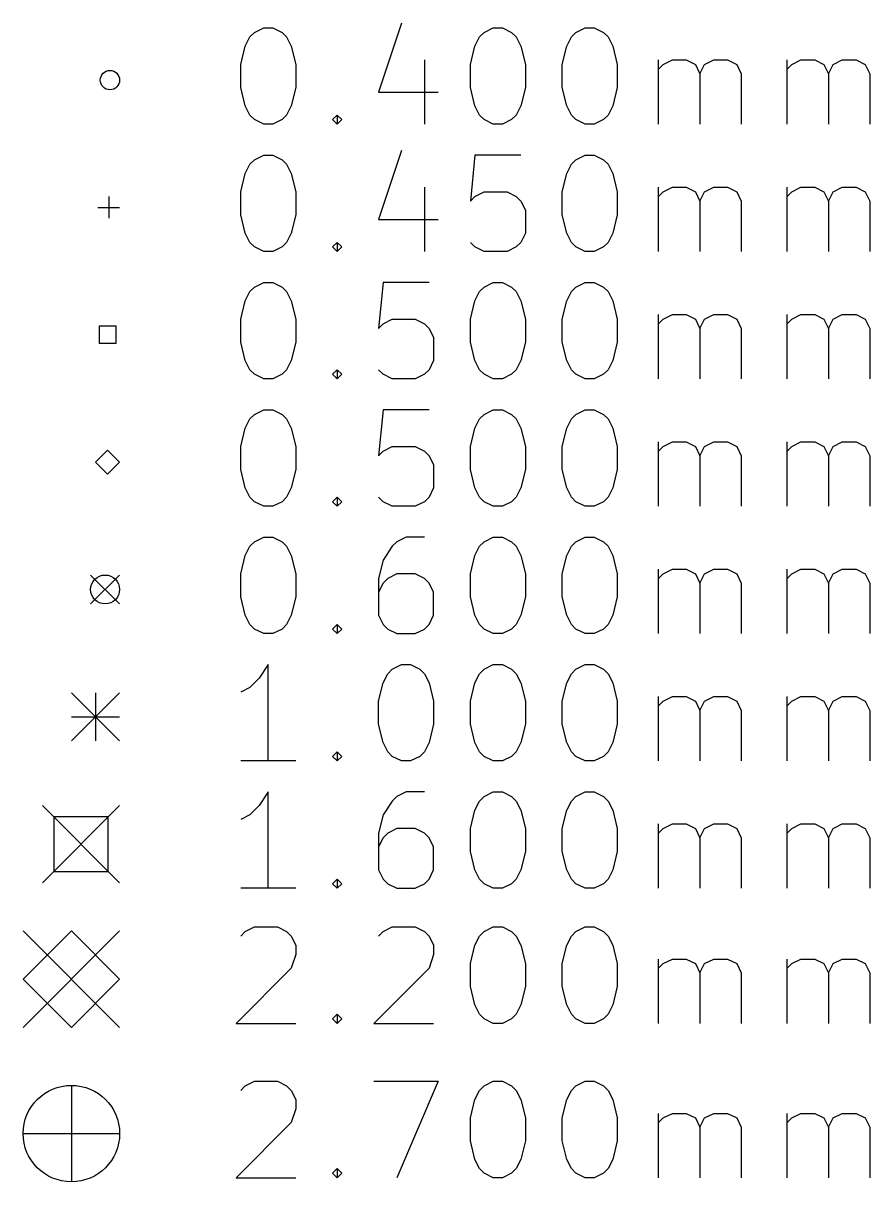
# Model space of a CAD drawing. Extents: x 120 to 257, y -154 to -51.
# Drawn here: x 119.79 to 137.35, y -153.22 to -129.2 of the extents above; entities that cross this region are included whole.
import ezdxf

# ---------------------------------------------------------------- set-up
doc = ezdxf.new("R2010")
doc.units = 0
doc.layers.add('BLACK', color=7, linetype='CONTINUOUS')

msp = doc.modelspace()

# ---------------------------------------------------------------- linework, layer by layer
at = {"layer": 'BLACK', "linetype": 'CONTINUOUS'}
for p, q in [((127.631936, -129.195027), (127.155746, -130.623598)), ((124.489079, -129.480741), (124.584317, -129.385503)), ((124.584317, -129.385503), (124.774793, -129.290265)), ((124.774793, -129.290265), (124.96527, -129.290265)), ((124.96527, -129.290265), (125.155746, -129.385503)), ((125.155746, -129.385503), (125.250984, -129.480741)), ((129.250984, -129.480741), (129.346222, -129.385503)), ((129.346222, -129.385503), (129.536698, -129.290265)), ((129.536698, -129.290265), (129.727175, -129.290265)), ((129.727175, -129.290265), (129.917651, -129.385503)), ((129.917651, -129.385503), (130.012889, -129.480741)), ((131.155746, -129.480741), (131.250984, -129.385503)), ((131.250984, -129.385503), (131.44146, -129.290265)), ((131.44146, -129.290265), (131.631937, -129.290265)), ((131.631937, -129.290265), (131.822413, -129.385503)), ((131.822413, -129.385503), (131.917651, -129.480741)), ((124.298603, -130.052169), (124.393841, -129.671217)), ((124.393841, -129.671217), (124.489079, -129.480741)), ((125.250984, -129.480741), (125.346222, -129.671217)), ((125.346222, -129.671217), (125.44146, -130.052169)), ((129.060508, -130.052169), (129.155746, -129.671217)), ((129.155746, -129.671217), (129.250984, -129.480741)), ((130.012889, -129.480741), (130.108127, -129.671217)), ((130.108127, -129.671217), (130.203365, -130.052169)), ((130.96527, -130.052169), (131.060508, -129.671217)), ((131.060508, -129.671217), (131.155746, -129.480741)), ((131.917651, -129.480741), (132.012889, -129.671217)), ((132.012889, -129.671217), (132.108127, -130.052169)), ((124.298603, -130.52836), (124.298603, -130.052169)), ((125.44146, -130.052169), (125.44146, -130.52836)), ((128.108127, -129.956931), (128.108127, -131.290265)), ((129.060508, -130.52836), (129.060508, -130.052169)), ((130.203365, -130.052169), (130.203365, -130.52836)), ((130.96527, -130.52836), (130.96527, -130.052169)), ((132.108127, -130.052169), (132.108127, -130.52836)), ((132.96527, -131.290265), (132.96527, -129.956931)), ((132.96527, -130.147407), (133.060508, -130.052169)), ((133.060508, -130.052169), (133.250984, -129.956931)), ((133.250984, -129.956931), (133.536699, -129.956931)), ((133.536699, -129.956931), (133.727175, -130.052169)), ((133.727175, -130.052169), (133.822413, -130.242646)), ((133.822413, -130.242646), (133.917651, -130.052169)), ((133.917651, -130.052169), (134.108127, -129.956931)), ((134.108127, -129.956931), (134.393841, -129.956931)), ((134.393841, -129.956931), (134.584318, -130.052169)), ((134.584318, -130.052169), (134.679556, -130.242646)), ((135.631937, -131.290265), (135.631937, -129.956931)), ((135.631937, -130.147407), (135.727175, -130.052169)), ((135.727175, -130.052169), (135.917651, -129.956931)), ((135.917651, -129.956931), (136.203366, -129.956931)), ((136.203366, -129.956931), (136.393842, -130.052169)), ((136.393842, -130.052169), (136.48908, -130.242646)), ((136.48908, -130.242646), (136.584318, -130.052169)), ((136.584318, -130.052169), (136.774794, -129.956931)), ((136.774794, -129.956931), (137.060508, -129.956931)), ((137.060508, -129.956931), (137.250985, -130.052169)), ((137.250985, -130.052169), (137.346223, -130.242646)), ((133.822413, -130.242646), (133.822413, -131.290265)), ((134.679556, -130.242646), (134.679556, -131.290265)), ((136.48908, -130.242646), (136.48908, -131.290265)), ((137.346223, -130.242646), (137.346223, -131.290265)), ((124.393841, -130.909312), (124.298603, -130.52836)), ((125.44146, -130.52836), (125.346222, -130.909312)), ((127.155746, -130.623598), (128.393841, -130.623598)), ((129.155746, -130.909312), (129.060508, -130.52836)), ((130.203365, -130.52836), (130.108127, -130.909312)), ((131.060508, -130.909312), (130.96527, -130.52836)), ((132.108127, -130.52836), (132.012889, -130.909312)), ((124.489079, -131.099788), (124.393841, -130.909312)), ((125.346222, -130.909312), (125.250984, -131.099788)), ((129.250984, -131.099788), (129.155746, -130.909312)), ((130.108127, -130.909312), (130.012889, -131.099788)), ((131.155746, -131.099788), (131.060508, -130.909312)), ((132.012889, -130.909312), (131.917651, -131.099788)), ((124.584317, -131.195027), (124.489079, -131.099788)), ((125.250984, -131.099788), (125.155746, -131.195027)), ((126.203365, -131.195027), (126.298603, -131.099788)), ((126.298603, -131.099788), (126.393841, -131.195027)), ((126.298603, -131.099788), (126.298603, -131.290265)), ((129.346222, -131.195027), (129.250984, -131.099788)), ((130.012889, -131.099788), (129.917651, -131.195027)), ((131.250984, -131.195027), (131.155746, -131.099788)), ((131.917651, -131.099788), (131.822413, -131.195027)), ((124.774793, -131.290265), (124.584317, -131.195027)), ((124.96527, -131.290265), (124.774793, -131.290265)), ((125.155746, -131.195027), (124.96527, -131.290265)), ((126.298603, -131.290265), (126.203365, -131.195027)), ((126.393841, -131.195027), (126.298603, -131.290265)), ((129.536698, -131.290265), (129.346222, -131.195027)), ((129.727175, -131.290265), (129.536698, -131.290265)), ((129.917651, -131.195027), (129.727175, -131.290265)), ((131.44146, -131.290265), (131.250984, -131.195027)), ((131.631937, -131.290265), (131.44146, -131.290265)), ((131.822413, -131.195027), (131.631937, -131.290265)), ((127.631936, -131.835027), (127.155746, -133.263598)), ((124.489079, -132.120741), (124.584317, -132.025503)), ((124.584317, -132.025503), (124.774793, -131.930265)), ((124.774793, -131.930265), (124.96527, -131.930265)), ((124.96527, -131.930265), (125.155746, -132.025503)), ((125.155746, -132.025503), (125.250984, -132.120741)), ((129.155746, -131.930265), (129.060508, -132.882646)), ((130.108127, -131.930265), (129.155746, -131.930265)), ((131.155746, -132.120741), (131.250984, -132.025503)), ((131.250984, -132.025503), (131.44146, -131.930265)), ((131.44146, -131.930265), (131.631937, -131.930265)), ((131.631937, -131.930265), (131.822413, -132.025503)), ((131.822413, -132.025503), (131.917651, -132.120741)), ((124.298603, -132.692169), (124.393841, -132.311217)), ((124.393841, -132.311217), (124.489079, -132.120741)), ((125.250984, -132.120741), (125.346222, -132.311217)), ((125.346222, -132.311217), (125.44146, -132.692169)), ((130.96527, -132.692169), (131.060508, -132.311217)), ((131.060508, -132.311217), (131.155746, -132.120741)), ((131.917651, -132.120741), (132.012889, -132.311217)), ((132.012889, -132.311217), (132.108127, -132.692169)), ((121.561073, -132.790427), (121.561073, -133.240427)), ((124.298603, -133.16836), (124.298603, -132.692169)), ((125.44146, -132.692169), (125.44146, -133.16836)), ((128.108127, -132.596931), (128.108127, -133.930265)), ((129.060508, -132.882646), (129.155746, -132.787407)), ((129.155746, -132.787407), (129.346222, -132.692169)), ((129.346222, -132.692169), (129.822413, -132.692169)), ((129.822413, -132.692169), (130.012889, -132.787407)), ((130.012889, -132.787407), (130.108127, -132.882646)), ((130.96527, -133.16836), (130.96527, -132.692169)), ((132.108127, -132.692169), (132.108127, -133.16836)), ((132.96527, -133.930265), (132.96527, -132.596931)), ((132.96527, -132.787407), (133.060508, -132.692169)), ((133.060508, -132.692169), (133.250984, -132.596931)), ((133.250984, -132.596931), (133.536699, -132.596931)), ((133.536699, -132.596931), (133.727175, -132.692169)), ((133.727175, -132.692169), (133.822413, -132.882646)), ((133.822413, -132.882646), (133.917651, -132.692169)), ((133.917651, -132.692169), (134.108127, -132.596931)), ((134.108127, -132.596931), (134.393841, -132.596931)), ((134.393841, -132.596931), (134.584318, -132.692169)), ((134.584318, -132.692169), (134.679556, -132.882646)), ((135.631937, -133.930265), (135.631937, -132.596931)), ((135.631937, -132.787407), (135.727175, -132.692169)), ((135.727175, -132.692169), (135.917651, -132.596931)), ((135.917651, -132.596931), (136.203366, -132.596931)), ((136.203366, -132.596931), (136.393842, -132.692169)), ((136.393842, -132.692169), (136.48908, -132.882646)), ((136.48908, -132.882646), (136.584318, -132.692169)), ((136.584318, -132.692169), (136.774794, -132.596931)), ((136.774794, -132.596931), (137.060508, -132.596931)), ((137.060508, -132.596931), (137.250985, -132.692169)), ((137.250985, -132.692169), (137.346223, -132.882646)), ((121.336073, -133.015427), (121.786073, -133.015427)), ((130.108127, -132.882646), (130.203365, -133.073122)), ((133.822413, -132.882646), (133.822413, -133.930265)), ((134.679556, -132.882646), (134.679556, -133.930265)), ((136.48908, -132.882646), (136.48908, -133.930265)), ((137.346223, -132.882646), (137.346223, -133.930265)), ((124.393841, -133.549312), (124.298603, -133.16836)), ((125.44146, -133.16836), (125.346222, -133.549312)), ((127.155746, -133.263598), (128.393841, -133.263598)), ((130.203365, -133.073122), (130.203365, -133.549312)), ((131.060508, -133.549312), (130.96527, -133.16836)), ((132.108127, -133.16836), (132.012889, -133.549312)), ((124.489079, -133.739788), (124.393841, -133.549312)), ((125.346222, -133.549312), (125.250984, -133.739788)), ((130.203365, -133.549312), (130.108127, -133.739788)), ((131.155746, -133.739788), (131.060508, -133.549312)), ((132.012889, -133.549312), (131.917651, -133.739788)), ((124.584317, -133.835027), (124.489079, -133.739788)), ((125.250984, -133.739788), (125.155746, -133.835027)), ((126.203365, -133.835027), (126.298603, -133.739788)), ((126.298603, -133.739788), (126.393841, -133.835027)), ((126.298603, -133.739788), (126.298603, -133.930265)), ((129.155746, -133.835027), (129.060508, -133.739788)), ((130.108127, -133.739788), (130.012889, -133.835027)), ((131.250984, -133.835027), (131.155746, -133.739788)), ((131.917651, -133.739788), (131.822413, -133.835027)), ((124.774793, -133.930265), (124.584317, -133.835027)), ((124.96527, -133.930265), (124.774793, -133.930265)), ((125.155746, -133.835027), (124.96527, -133.930265)), ((126.298603, -133.930265), (126.203365, -133.835027)), ((126.393841, -133.835027), (126.298603, -133.930265)), ((129.346222, -133.930265), (129.155746, -133.835027)), ((129.822413, -133.930265), (129.346222, -133.930265)), ((130.012889, -133.835027), (129.822413, -133.930265)), ((131.44146, -133.930265), (131.250984, -133.835027)), ((131.631937, -133.930265), (131.44146, -133.930265)), ((131.822413, -133.835027), (131.631937, -133.930265)), ((124.489079, -134.760741), (124.584317, -134.665503)), ((124.584317, -134.665503), (124.774793, -134.570265)), ((124.774793, -134.570265), (124.96527, -134.570265)), ((124.96527, -134.570265), (125.155746, -134.665503)), ((125.155746, -134.665503), (125.250984, -134.760741)), ((127.250984, -134.570265), (127.155746, -135.522646)), ((128.203365, -134.570265), (127.250984, -134.570265)), ((129.250984, -134.760741), (129.346222, -134.665503)), ((129.346222, -134.665503), (129.536698, -134.570265)), ((129.536698, -134.570265), (129.727175, -134.570265)), ((129.727175, -134.570265), (129.917651, -134.665503)), ((129.917651, -134.665503), (130.012889, -134.760741)), ((131.155746, -134.760741), (131.250984, -134.665503)), ((131.250984, -134.665503), (131.44146, -134.570265)), ((131.44146, -134.570265), (131.631937, -134.570265)), ((131.631937, -134.570265), (131.822413, -134.665503)), ((131.822413, -134.665503), (131.917651, -134.760741)), ((124.298603, -135.332169), (124.393841, -134.951217)), ((124.393841, -134.951217), (124.489079, -134.760741)), ((125.250984, -134.760741), (125.346222, -134.951217)), ((125.346222, -134.951217), (125.44146, -135.332169)), ((129.060508, -135.332169), (129.155746, -134.951217)), ((129.155746, -134.951217), (129.250984, -134.760741)), ((130.012889, -134.760741), (130.108127, -134.951217)), ((130.108127, -134.951217), (130.203365, -135.332169)), ((130.96527, -135.332169), (131.060508, -134.951217)), ((131.060508, -134.951217), (131.155746, -134.760741)), ((131.917651, -134.760741), (132.012889, -134.951217)), ((132.012889, -134.951217), (132.108127, -135.332169)), ((124.298603, -135.80836), (124.298603, -135.332169)), ((125.44146, -135.332169), (125.44146, -135.80836)), ((127.155746, -135.522646), (127.250984, -135.427407)), ((127.250984, -135.427407), (127.44146, -135.332169)), ((127.44146, -135.332169), (127.917651, -135.332169)), ((127.917651, -135.332169), (128.108127, -135.427407)), ((128.108127, -135.427407), (128.203365, -135.522646)), ((129.060508, -135.80836), (129.060508, -135.332169)), ((130.203365, -135.332169), (130.203365, -135.80836)), ((130.96527, -135.80836), (130.96527, -135.332169)), ((132.108127, -135.332169), (132.108127, -135.80836)), ((132.96527, -136.570265), (132.96527, -135.236931)), ((132.96527, -135.427407), (133.060508, -135.332169)), ((133.060508, -135.332169), (133.250984, -135.236931)), ((133.250984, -135.236931), (133.536699, -135.236931)), ((133.536699, -135.236931), (133.727175, -135.332169)), ((133.727175, -135.332169), (133.822413, -135.522646)), ((133.822413, -135.522646), (133.917651, -135.332169)), ((133.917651, -135.332169), (134.108127, -135.236931)), ((134.108127, -135.236931), (134.393841, -135.236931)), ((134.393841, -135.236931), (134.584318, -135.332169)), ((134.584318, -135.332169), (134.679556, -135.522646)), ((135.631937, -136.570265), (135.631937, -135.236931)), ((135.631937, -135.427407), (135.727175, -135.332169)), ((135.727175, -135.332169), (135.917651, -135.236931)), ((135.917651, -135.236931), (136.203366, -135.236931)), ((136.203366, -135.236931), (136.393842, -135.332169)), ((136.393842, -135.332169), (136.48908, -135.522646)), ((136.48908, -135.522646), (136.584318, -135.332169)), ((136.584318, -135.332169), (136.774794, -135.236931)), ((136.774794, -135.236931), (137.060508, -135.236931)), ((137.060508, -135.236931), (137.250985, -135.332169)), ((137.250985, -135.332169), (137.346223, -135.522646)), ((121.712851, -135.478649), (121.359295, -135.478649)), ((121.359295, -135.478649), (121.359295, -135.832205)), ((121.712851, -135.832205), (121.712851, -135.478649)), ((128.203365, -135.522646), (128.298603, -135.713122)), ((128.298603, -135.713122), (128.298603, -136.189312)), ((133.822413, -135.522646), (133.822413, -136.570265)), ((134.679556, -135.522646), (134.679556, -136.570265)), ((136.48908, -135.522646), (136.48908, -136.570265)), ((137.346223, -135.522646), (137.346223, -136.570265)), ((121.359295, -135.832205), (121.712851, -135.832205)), ((124.393841, -136.189312), (124.298603, -135.80836)), ((125.44146, -135.80836), (125.346222, -136.189312)), ((129.155746, -136.189312), (129.060508, -135.80836)), ((130.203365, -135.80836), (130.108127, -136.189312)), ((131.060508, -136.189312), (130.96527, -135.80836)), ((132.108127, -135.80836), (132.012889, -136.189312)), ((124.489079, -136.379788), (124.393841, -136.189312)), ((125.346222, -136.189312), (125.250984, -136.379788)), ((128.298603, -136.189312), (128.203365, -136.379788)), ((129.250984, -136.379788), (129.155746, -136.189312)), ((130.108127, -136.189312), (130.012889, -136.379788)), ((131.155746, -136.379788), (131.060508, -136.189312)), ((132.012889, -136.189312), (131.917651, -136.379788)), ((124.584317, -136.475027), (124.489079, -136.379788)), ((125.250984, -136.379788), (125.155746, -136.475027)), ((126.203365, -136.475027), (126.298603, -136.379788)), ((126.298603, -136.379788), (126.393841, -136.475027)), ((126.298603, -136.379788), (126.298603, -136.570265)), ((127.250984, -136.475027), (127.155746, -136.379788)), ((128.203365, -136.379788), (128.108127, -136.475027)), ((129.346222, -136.475027), (129.250984, -136.379788)), ((130.012889, -136.379788), (129.917651, -136.475027)), ((131.250984, -136.475027), (131.155746, -136.379788)), ((131.917651, -136.379788), (131.822413, -136.475027)), ((124.774793, -136.570265), (124.584317, -136.475027)), ((124.96527, -136.570265), (124.774793, -136.570265)), ((125.155746, -136.475027), (124.96527, -136.570265)), ((126.298603, -136.570265), (126.203365, -136.475027)), ((126.393841, -136.475027), (126.298603, -136.570265)), ((127.44146, -136.570265), (127.250984, -136.475027)), ((127.917651, -136.570265), (127.44146, -136.570265)), ((128.108127, -136.475027), (127.917651, -136.570265)), ((129.536698, -136.570265), (129.346222, -136.475027)), ((129.727175, -136.570265), (129.536698, -136.570265)), ((129.917651, -136.475027), (129.727175, -136.570265)), ((131.44146, -136.570265), (131.250984, -136.475027)), ((131.631937, -136.570265), (131.44146, -136.570265)), ((131.822413, -136.475027), (131.631937, -136.570265)), ((124.489079, -137.400741), (124.584317, -137.305503)), ((124.584317, -137.305503), (124.774793, -137.210265)), ((124.774793, -137.210265), (124.96527, -137.210265)), ((124.96527, -137.210265), (125.155746, -137.305503)), ((125.155746, -137.305503), (125.250984, -137.400741)), ((127.250984, -137.210265), (127.155746, -138.162646)), ((128.203365, -137.210265), (127.250984, -137.210265)), ((129.250984, -137.400741), (129.346222, -137.305503)), ((129.346222, -137.305503), (129.536698, -137.210265)), ((129.536698, -137.210265), (129.727175, -137.210265)), ((129.727175, -137.210265), (129.917651, -137.305503)), ((129.917651, -137.305503), (130.012889, -137.400741)), ((131.155746, -137.400741), (131.250984, -137.305503)), ((131.250984, -137.305503), (131.44146, -137.210265)), ((131.44146, -137.210265), (131.631937, -137.210265)), ((131.631937, -137.210265), (131.822413, -137.305503)), ((131.822413, -137.305503), (131.917651, -137.400741)), ((124.298603, -137.972169), (124.393841, -137.591217)), ((124.393841, -137.591217), (124.489079, -137.400741)), ((125.250984, -137.400741), (125.346222, -137.591217)), ((125.346222, -137.591217), (125.44146, -137.972169)), ((129.060508, -137.972169), (129.155746, -137.591217)), ((129.155746, -137.591217), (129.250984, -137.400741)), ((130.012889, -137.400741), (130.108127, -137.591217)), ((130.108127, -137.591217), (130.203365, -137.972169)), ((130.96527, -137.972169), (131.060508, -137.591217)), ((131.060508, -137.591217), (131.155746, -137.400741)), ((131.917651, -137.400741), (132.012889, -137.591217)), ((132.012889, -137.591217), (132.108127, -137.972169)), ((132.96527, -139.210265), (132.96527, -137.876931)), ((133.060508, -137.972169), (133.250984, -137.876931)), ((133.250984, -137.876931), (133.536699, -137.876931)), ((133.536699, -137.876931), (133.727175, -137.972169)), ((133.917651, -137.972169), (134.108127, -137.876931)), ((134.108127, -137.876931), (134.393841, -137.876931)), ((134.393841, -137.876931), (134.584318, -137.972169)), ((135.631937, -139.210265), (135.631937, -137.876931)), ((135.727175, -137.972169), (135.917651, -137.876931)), ((135.917651, -137.876931), (136.203366, -137.876931)), ((136.203366, -137.876931), (136.393842, -137.972169)), ((136.584318, -137.972169), (136.774794, -137.876931)), ((136.774794, -137.876931), (137.060508, -137.876931)), ((137.060508, -137.876931), (137.250985, -137.972169)), ((121.536073, -138.045427), (121.286073, -138.295427)), ((121.786073, -138.295427), (121.536073, -138.045427)), ((124.298603, -138.44836), (124.298603, -137.972169)), ((125.44146, -137.972169), (125.44146, -138.44836)), ((127.155746, -138.162646), (127.250984, -138.067407)), ((127.250984, -138.067407), (127.44146, -137.972169)), ((127.44146, -137.972169), (127.917651, -137.972169)), ((127.917651, -137.972169), (128.108127, -138.067407)), ((128.108127, -138.067407), (128.203365, -138.162646)), ((129.060508, -138.44836), (129.060508, -137.972169)), ((130.203365, -137.972169), (130.203365, -138.44836)), ((130.96527, -138.44836), (130.96527, -137.972169)), ((132.108127, -137.972169), (132.108127, -138.44836)), ((132.96527, -138.067407), (133.060508, -137.972169)), ((133.727175, -137.972169), (133.822413, -138.162646)), ((133.822413, -138.162646), (133.917651, -137.972169)), ((134.584318, -137.972169), (134.679556, -138.162646)), ((135.631937, -138.067407), (135.727175, -137.972169)), ((136.393842, -137.972169), (136.48908, -138.162646)), ((136.48908, -138.162646), (136.584318, -137.972169)), ((137.250985, -137.972169), (137.346223, -138.162646)), ((121.286073, -138.295427), (121.536073, -138.545427)), ((121.536073, -138.545427), (121.786073, -138.295427)), ((128.203365, -138.162646), (128.298603, -138.353122)), ((128.298603, -138.353122), (128.298603, -138.829312)), ((133.822413, -138.162646), (133.822413, -139.210265)), ((134.679556, -138.162646), (134.679556, -139.210265)), ((136.48908, -138.162646), (136.48908, -139.210265)), ((137.346223, -138.162646), (137.346223, -139.210265)), ((124.393841, -138.829312), (124.298603, -138.44836)), ((125.44146, -138.44836), (125.346222, -138.829312)), ((129.155746, -138.829312), (129.060508, -138.44836)), ((130.203365, -138.44836), (130.108127, -138.829312)), ((131.060508, -138.829312), (130.96527, -138.44836)), ((132.108127, -138.44836), (132.012889, -138.829312)), ((124.489079, -139.019788), (124.393841, -138.829312)), ((125.346222, -138.829312), (125.250984, -139.019788)), ((128.298603, -138.829312), (128.203365, -139.019788)), ((129.250984, -139.019788), (129.155746, -138.829312)), ((130.108127, -138.829312), (130.012889, -139.019788)), ((131.155746, -139.019788), (131.060508, -138.829312)), ((132.012889, -138.829312), (131.917651, -139.019788)), ((124.584317, -139.115027), (124.489079, -139.019788)), ((125.250984, -139.019788), (125.155746, -139.115027)), ((126.203365, -139.115027), (126.298603, -139.019788)), ((126.298603, -139.019788), (126.393841, -139.115027)), ((126.298603, -139.019788), (126.298603, -139.210265)), ((127.250984, -139.115027), (127.155746, -139.019788)), ((128.203365, -139.019788), (128.108127, -139.115027)), ((129.346222, -139.115027), (129.250984, -139.019788)), ((130.012889, -139.019788), (129.917651, -139.115027)), ((131.250984, -139.115027), (131.155746, -139.019788)), ((131.917651, -139.019788), (131.822413, -139.115027)), ((124.774793, -139.210265), (124.584317, -139.115027)), ((124.96527, -139.210265), (124.774793, -139.210265)), ((125.155746, -139.115027), (124.96527, -139.210265)), ((126.298603, -139.210265), (126.203365, -139.115027)), ((126.393841, -139.115027), (126.298603, -139.210265)), ((127.44146, -139.210265), (127.250984, -139.115027)), ((127.917651, -139.210265), (127.44146, -139.210265)), ((128.108127, -139.115027), (127.917651, -139.210265)), ((129.536698, -139.210265), (129.346222, -139.115027)), ((129.727175, -139.210265), (129.536698, -139.210265)), ((129.917651, -139.115027), (129.727175, -139.210265)), ((131.44146, -139.210265), (131.250984, -139.115027)), ((131.631937, -139.210265), (131.44146, -139.210265)), ((131.822413, -139.115027), (131.631937, -139.210265)), ((124.489079, -140.040741), (124.584317, -139.945503)), ((124.584317, -139.945503), (124.774793, -139.850265)), ((124.774793, -139.850265), (124.96527, -139.850265)), ((124.96527, -139.850265), (125.155746, -139.945503)), ((125.155746, -139.945503), (125.250984, -140.040741)), ((127.536698, -139.945503), (127.44146, -140.040741)), ((127.727174, -139.850265), (127.536698, -139.945503)), ((128.108127, -139.850265), (127.727174, -139.850265)), ((129.250984, -140.040741), (129.346222, -139.945503)), ((129.346222, -139.945503), (129.536698, -139.850265)), ((129.536698, -139.850265), (129.727175, -139.850265)), ((129.727175, -139.850265), (129.917651, -139.945503)), ((129.917651, -139.945503), (130.012889, -140.040741)), ((131.155746, -140.040741), (131.250984, -139.945503)), ((131.250984, -139.945503), (131.44146, -139.850265)), ((131.44146, -139.850265), (131.631937, -139.850265)), ((131.631937, -139.850265), (131.822413, -139.945503)), ((131.822413, -139.945503), (131.917651, -140.040741)), ((124.298603, -140.612169), (124.393841, -140.231217)), ((124.393841, -140.231217), (124.489079, -140.040741)), ((125.250984, -140.040741), (125.346222, -140.231217)), ((125.346222, -140.231217), (125.44146, -140.612169)), ((127.44146, -140.040741), (127.250984, -140.326455)), ((129.060508, -140.612169), (129.155746, -140.231217)), ((129.155746, -140.231217), (129.250984, -140.040741)), ((130.012889, -140.040741), (130.108127, -140.231217)), ((130.108127, -140.231217), (130.203365, -140.612169)), ((130.96527, -140.612169), (131.060508, -140.231217)), ((131.060508, -140.231217), (131.155746, -140.040741)), ((131.917651, -140.040741), (132.012889, -140.231217)), ((132.012889, -140.231217), (132.108127, -140.612169)), ((127.250984, -140.326455), (127.155746, -140.707407)), ((132.96527, -141.850265), (132.96527, -140.516931)), ((133.060508, -140.612169), (133.250984, -140.516931)), ((133.250984, -140.516931), (133.536699, -140.516931)), ((133.536699, -140.516931), (133.727175, -140.612169)), ((133.917651, -140.612169), (134.108127, -140.516931)), ((134.108127, -140.516931), (134.393841, -140.516931)), ((134.393841, -140.516931), (134.584318, -140.612169)), ((135.631937, -141.850265), (135.631937, -140.516931)), ((135.727175, -140.612169), (135.917651, -140.516931)), ((135.917651, -140.516931), (136.203366, -140.516931)), ((136.203366, -140.516931), (136.393842, -140.612169)), ((136.584318, -140.612169), (136.774794, -140.516931)), ((136.774794, -140.516931), (137.060508, -140.516931)), ((137.060508, -140.516931), (137.250985, -140.612169)), ((121.186073, -140.635427), (121.786073, -141.235427)), ((121.786073, -140.635427), (121.186073, -141.235427)), ((124.298603, -141.08836), (124.298603, -140.612169)), ((125.44146, -140.612169), (125.44146, -141.08836)), ((127.155746, -140.707407), (127.155746, -141.469312)), ((127.346222, -140.707407), (127.250984, -140.802646)), ((127.536698, -140.612169), (127.346222, -140.707407)), ((127.917651, -140.612169), (127.536698, -140.612169)), ((128.108127, -140.707407), (127.917651, -140.612169)), ((128.203365, -140.802646), (128.108127, -140.707407)), ((129.060508, -141.08836), (129.060508, -140.612169)), ((130.203365, -140.612169), (130.203365, -141.08836)), ((130.96527, -141.08836), (130.96527, -140.612169)), ((132.108127, -140.612169), (132.108127, -141.08836)), ((132.96527, -140.707407), (133.060508, -140.612169)), ((133.727175, -140.612169), (133.822413, -140.802646)), ((133.822413, -140.802646), (133.917651, -140.612169)), ((134.584318, -140.612169), (134.679556, -140.802646)), ((135.631937, -140.707407), (135.727175, -140.612169)), ((136.393842, -140.612169), (136.48908, -140.802646)), ((136.48908, -140.802646), (136.584318, -140.612169)), ((137.250985, -140.612169), (137.346223, -140.802646)), ((127.250984, -140.802646), (127.155746, -140.993122)), ((128.298603, -140.993122), (128.203365, -140.802646)), ((128.298603, -141.469312), (128.298603, -140.993122)), ((133.822413, -140.802646), (133.822413, -141.850265)), ((134.679556, -140.802646), (134.679556, -141.850265)), ((136.48908, -140.802646), (136.48908, -141.850265)), ((137.346223, -140.802646), (137.346223, -141.850265)), ((124.393841, -141.469312), (124.298603, -141.08836)), ((125.44146, -141.08836), (125.346222, -141.469312)), ((129.155746, -141.469312), (129.060508, -141.08836)), ((130.203365, -141.08836), (130.108127, -141.469312)), ((131.060508, -141.469312), (130.96527, -141.08836)), ((132.108127, -141.08836), (132.012889, -141.469312)), ((124.489079, -141.659788), (124.393841, -141.469312)), ((125.346222, -141.469312), (125.250984, -141.659788)), ((127.155746, -141.469312), (127.250984, -141.659788)), ((128.203365, -141.659788), (128.298603, -141.469312)), ((129.250984, -141.659788), (129.155746, -141.469312)), ((130.108127, -141.469312), (130.012889, -141.659788)), ((131.155746, -141.659788), (131.060508, -141.469312)), ((132.012889, -141.469312), (131.917651, -141.659788)), ((124.584317, -141.755027), (124.489079, -141.659788)), ((125.250984, -141.659788), (125.155746, -141.755027)), ((126.203365, -141.755027), (126.298603, -141.659788)), ((126.298603, -141.659788), (126.393841, -141.755027)), ((126.298603, -141.659788), (126.298603, -141.850265)), ((127.250984, -141.659788), (127.346222, -141.755027)), ((128.108127, -141.755027), (128.203365, -141.659788)), ((129.346222, -141.755027), (129.250984, -141.659788)), ((130.012889, -141.659788), (129.917651, -141.755027)), ((131.250984, -141.755027), (131.155746, -141.659788)), ((131.917651, -141.659788), (131.822413, -141.755027)), ((124.774793, -141.850265), (124.584317, -141.755027)), ((124.96527, -141.850265), (124.774793, -141.850265)), ((125.155746, -141.755027), (124.96527, -141.850265)), ((126.298603, -141.850265), (126.203365, -141.755027)), ((126.393841, -141.755027), (126.298603, -141.850265)), ((127.346222, -141.755027), (127.536698, -141.850265)), ((127.536698, -141.850265), (127.917651, -141.850265)), ((127.917651, -141.850265), (128.108127, -141.755027)), ((129.536698, -141.850265), (129.346222, -141.755027)), ((129.727175, -141.850265), (129.536698, -141.850265)), ((129.917651, -141.755027), (129.727175, -141.850265)), ((131.44146, -141.850265), (131.250984, -141.755027)), ((131.631937, -141.850265), (131.44146, -141.850265)), ((131.822413, -141.755027), (131.631937, -141.850265)), ((124.870031, -142.490265), (124.679555, -142.775979)), ((124.870031, -144.490265), (124.870031, -142.490265)), ((127.250984, -142.871217), (127.346222, -142.680741)), ((127.346222, -142.680741), (127.44146, -142.585503)), ((127.44146, -142.585503), (127.631936, -142.490265)), ((127.631936, -142.490265), (127.822413, -142.490265)), ((127.822413, -142.490265), (128.012889, -142.585503)), ((128.012889, -142.585503), (128.108127, -142.680741)), ((128.108127, -142.680741), (128.203365, -142.871217)), ((129.155746, -142.871217), (129.250984, -142.680741)), ((129.250984, -142.680741), (129.346222, -142.585503)), ((129.346222, -142.585503), (129.536698, -142.490265)), ((129.536698, -142.490265), (129.727175, -142.490265)), ((129.727175, -142.490265), (129.917651, -142.585503)), ((129.917651, -142.585503), (130.012889, -142.680741)), ((130.012889, -142.680741), (130.108127, -142.871217)), ((131.060508, -142.871217), (131.155746, -142.680741)), ((131.155746, -142.680741), (131.250984, -142.585503)), ((131.250984, -142.585503), (131.44146, -142.490265)), ((131.44146, -142.490265), (131.631937, -142.490265)), ((131.631937, -142.490265), (131.822413, -142.585503)), ((131.822413, -142.585503), (131.917651, -142.680741)), ((131.917651, -142.680741), (132.012889, -142.871217)), ((124.679555, -142.775979), (124.489079, -142.966455)), ((127.155746, -143.252169), (127.250984, -142.871217)), ((128.203365, -142.871217), (128.298603, -143.252169)), ((129.060508, -143.252169), (129.155746, -142.871217)), ((130.108127, -142.871217), (130.203365, -143.252169)), ((130.96527, -143.252169), (131.060508, -142.871217)), ((132.012889, -142.871217), (132.108127, -143.252169)), ((120.786073, -143.075427), (121.786073, -144.075427)), ((121.786073, -143.075427), (120.786073, -144.075427)), ((121.286073, -143.075427), (121.286073, -144.075427)), ((124.489079, -142.966455), (124.298603, -143.061693)), ((132.96527, -144.490265), (132.96527, -143.156931)), ((133.060508, -143.252169), (133.250984, -143.156931)), ((133.250984, -143.156931), (133.536699, -143.156931)), ((133.536699, -143.156931), (133.727175, -143.252169)), ((133.917651, -143.252169), (134.108127, -143.156931)), ((134.108127, -143.156931), (134.393841, -143.156931)), ((134.393841, -143.156931), (134.584318, -143.252169)), ((135.631937, -144.490265), (135.631937, -143.156931)), ((135.727175, -143.252169), (135.917651, -143.156931)), ((135.917651, -143.156931), (136.203366, -143.156931)), ((136.203366, -143.156931), (136.393842, -143.252169)), ((136.584318, -143.252169), (136.774794, -143.156931)), ((136.774794, -143.156931), (137.060508, -143.156931)), ((137.060508, -143.156931), (137.250985, -143.252169)), ((127.155746, -143.72836), (127.155746, -143.252169)), ((128.298603, -143.252169), (128.298603, -143.72836)), ((129.060508, -143.72836), (129.060508, -143.252169)), ((130.203365, -143.252169), (130.203365, -143.72836)), ((130.96527, -143.72836), (130.96527, -143.252169)), ((132.108127, -143.252169), (132.108127, -143.72836)), ((132.96527, -143.347407), (133.060508, -143.252169)), ((133.727175, -143.252169), (133.822413, -143.442646)), ((133.822413, -143.442646), (133.917651, -143.252169)), ((134.584318, -143.252169), (134.679556, -143.442646)), ((135.631937, -143.347407), (135.727175, -143.252169)), ((136.393842, -143.252169), (136.48908, -143.442646)), ((136.48908, -143.442646), (136.584318, -143.252169)), ((137.250985, -143.252169), (137.346223, -143.442646)), ((120.786073, -143.575427), (121.786073, -143.575427)), ((133.822413, -143.442646), (133.822413, -144.490265)), ((134.679556, -143.442646), (134.679556, -144.490265)), ((136.48908, -143.442646), (136.48908, -144.490265)), ((137.346223, -143.442646), (137.346223, -144.490265)), ((127.250984, -144.109312), (127.155746, -143.72836)), ((128.298603, -143.72836), (128.203365, -144.109312)), ((129.155746, -144.109312), (129.060508, -143.72836)), ((130.203365, -143.72836), (130.108127, -144.109312)), ((131.060508, -144.109312), (130.96527, -143.72836)), ((132.108127, -143.72836), (132.012889, -144.109312)), ((127.346222, -144.299788), (127.250984, -144.109312)), ((128.203365, -144.109312), (128.108127, -144.299788)), ((129.250984, -144.299788), (129.155746, -144.109312)), ((130.108127, -144.109312), (130.012889, -144.299788)), ((131.155746, -144.299788), (131.060508, -144.109312)), ((132.012889, -144.109312), (131.917651, -144.299788)), ((126.203365, -144.395027), (126.298603, -144.299788)), ((126.298603, -144.299788), (126.393841, -144.395027)), ((126.298603, -144.299788), (126.298603, -144.490265)), ((127.44146, -144.395027), (127.346222, -144.299788)), ((128.108127, -144.299788), (128.012889, -144.395027)), ((129.346222, -144.395027), (129.250984, -144.299788)), ((130.012889, -144.299788), (129.917651, -144.395027)), ((131.250984, -144.395027), (131.155746, -144.299788)), ((131.917651, -144.299788), (131.822413, -144.395027)), ((125.44146, -144.490265), (124.298603, -144.490265)), ((126.298603, -144.490265), (126.203365, -144.395027)), ((126.393841, -144.395027), (126.298603, -144.490265)), ((127.631936, -144.490265), (127.44146, -144.395027)), ((127.822413, -144.490265), (127.631936, -144.490265)), ((128.012889, -144.395027), (127.822413, -144.490265)), ((129.536698, -144.490265), (129.346222, -144.395027)), ((129.727175, -144.490265), (129.536698, -144.490265)), ((129.917651, -144.395027), (129.727175, -144.490265)), ((131.44146, -144.490265), (131.250984, -144.395027)), ((131.631937, -144.490265), (131.44146, -144.490265)), ((131.822413, -144.395027), (131.631937, -144.490265)), ((124.870031, -145.130265), (124.679555, -145.415979)), ((124.870031, -147.130265), (124.870031, -145.130265)), ((127.44146, -145.320741), (127.250984, -145.606455)), ((127.536698, -145.225503), (127.44146, -145.320741)), ((127.727174, -145.130265), (127.536698, -145.225503)), ((128.108127, -145.130265), (127.727174, -145.130265)), ((129.155746, -145.511217), (129.250984, -145.320741)), ((129.250984, -145.320741), (129.346222, -145.225503)), ((129.346222, -145.225503), (129.536698, -145.130265)), ((129.536698, -145.130265), (129.727175, -145.130265)), ((129.727175, -145.130265), (129.917651, -145.225503)), ((129.917651, -145.225503), (130.012889, -145.320741)), ((130.012889, -145.320741), (130.108127, -145.511217)), ((131.060508, -145.511217), (131.155746, -145.320741)), ((131.155746, -145.320741), (131.250984, -145.225503)), ((131.250984, -145.225503), (131.44146, -145.130265)), ((131.44146, -145.130265), (131.631937, -145.130265)), ((131.631937, -145.130265), (131.822413, -145.225503)), ((131.822413, -145.225503), (131.917651, -145.320741)), ((131.917651, -145.320741), (132.012889, -145.511217)), ((120.186073, -145.415427), (121.786073, -147.015427)), ((121.786073, -145.415427), (120.186073, -147.015427)), ((124.679555, -145.415979), (124.489079, -145.606455)), ((129.060508, -145.892169), (129.155746, -145.511217)), ((130.108127, -145.511217), (130.203365, -145.892169)), ((130.96527, -145.892169), (131.060508, -145.511217)), ((132.012889, -145.511217), (132.108127, -145.892169)), ((121.551764, -145.649736), (120.420382, -145.649736)), ((120.420382, -145.649736), (120.420382, -146.781118)), ((121.551764, -146.781118), (121.551764, -145.649736)), ((124.489079, -145.606455), (124.298603, -145.701693)), ((127.250984, -145.606455), (127.155746, -145.987407)), ((132.96527, -147.130265), (132.96527, -145.796931)), ((133.060508, -145.892169), (133.250984, -145.796931)), ((133.250984, -145.796931), (133.536699, -145.796931)), ((133.536699, -145.796931), (133.727175, -145.892169)), ((133.917651, -145.892169), (134.108127, -145.796931)), ((134.108127, -145.796931), (134.393841, -145.796931)), ((134.393841, -145.796931), (134.584318, -145.892169)), ((135.631937, -147.130265), (135.631937, -145.796931)), ((135.727175, -145.892169), (135.917651, -145.796931)), ((135.917651, -145.796931), (136.203366, -145.796931)), ((136.203366, -145.796931), (136.393842, -145.892169)), ((136.584318, -145.892169), (136.774794, -145.796931)), ((136.774794, -145.796931), (137.060508, -145.796931)), ((137.060508, -145.796931), (137.250985, -145.892169)), ((127.155746, -145.987407), (127.155746, -146.749312)), ((127.346222, -145.987407), (127.250984, -146.082646)), ((127.536698, -145.892169), (127.346222, -145.987407)), ((127.917651, -145.892169), (127.536698, -145.892169)), ((128.108127, -145.987407), (127.917651, -145.892169)), ((128.203365, -146.082646), (128.108127, -145.987407)), ((129.060508, -146.36836), (129.060508, -145.892169)), ((130.203365, -145.892169), (130.203365, -146.36836)), ((130.96527, -146.36836), (130.96527, -145.892169)), ((132.108127, -145.892169), (132.108127, -146.36836)), ((132.96527, -145.987407), (133.060508, -145.892169)), ((133.727175, -145.892169), (133.822413, -146.082646)), ((133.822413, -146.082646), (133.917651, -145.892169)), ((134.584318, -145.892169), (134.679556, -146.082646)), ((135.631937, -145.987407), (135.727175, -145.892169)), ((136.393842, -145.892169), (136.48908, -146.082646)), ((136.48908, -146.082646), (136.584318, -145.892169)), ((137.250985, -145.892169), (137.346223, -146.082646)), ((127.250984, -146.082646), (127.155746, -146.273122)), ((128.298603, -146.273122), (128.203365, -146.082646)), ((128.298603, -146.749312), (128.298603, -146.273122)), ((133.822413, -146.082646), (133.822413, -147.130265)), ((134.679556, -146.082646), (134.679556, -147.130265)), ((136.48908, -146.082646), (136.48908, -147.130265)), ((137.346223, -146.082646), (137.346223, -147.130265)), ((129.155746, -146.749312), (129.060508, -146.36836)), ((130.203365, -146.36836), (130.108127, -146.749312)), ((131.060508, -146.749312), (130.96527, -146.36836)), ((132.108127, -146.36836), (132.012889, -146.749312)), ((127.155746, -146.749312), (127.250984, -146.939788)), ((128.203365, -146.939788), (128.298603, -146.749312)), ((129.250984, -146.939788), (129.155746, -146.749312)), ((130.108127, -146.749312), (130.012889, -146.939788)), ((131.155746, -146.939788), (131.060508, -146.749312)), ((132.012889, -146.749312), (131.917651, -146.939788)), ((120.420382, -146.781118), (121.551764, -146.781118)), ((126.203365, -147.035027), (126.298603, -146.939788)), ((126.298603, -146.939788), (126.393841, -147.035027)), ((126.298603, -146.939788), (126.298603, -147.130265)), ((127.250984, -146.939788), (127.346222, -147.035027)), ((128.108127, -147.035027), (128.203365, -146.939788)), ((129.346222, -147.035027), (129.250984, -146.939788)), ((130.012889, -146.939788), (129.917651, -147.035027)), ((131.250984, -147.035027), (131.155746, -146.939788)), ((131.917651, -146.939788), (131.822413, -147.035027)), ((125.44146, -147.130265), (124.298603, -147.130265)), ((126.298603, -147.130265), (126.203365, -147.035027)), ((126.393841, -147.035027), (126.298603, -147.130265)), ((127.346222, -147.035027), (127.536698, -147.130265)), ((127.536698, -147.130265), (127.917651, -147.130265)), ((127.917651, -147.130265), (128.108127, -147.035027)), ((129.536698, -147.130265), (129.346222, -147.035027)), ((129.727175, -147.130265), (129.536698, -147.130265)), ((129.917651, -147.035027), (129.727175, -147.130265)), ((131.44146, -147.130265), (131.250984, -147.035027)), ((131.631937, -147.130265), (131.44146, -147.130265)), ((131.822413, -147.035027), (131.631937, -147.130265)), ((124.393841, -148.025503), (124.584317, -147.930265)), ((124.584317, -147.930265), (125.060508, -147.930265)), ((125.060508, -147.930265), (125.250984, -148.025503)), ((127.250984, -148.025503), (127.44146, -147.930265)), ((127.44146, -147.930265), (127.917651, -147.930265)), ((127.917651, -147.930265), (128.108127, -148.025503)), ((129.346222, -148.025503), (129.536698, -147.930265)), ((129.536698, -147.930265), (129.727175, -147.930265)), ((129.727175, -147.930265), (129.917651, -148.025503)), ((131.250984, -148.025503), (131.44146, -147.930265)), ((131.44146, -147.930265), (131.631937, -147.930265)), ((131.631937, -147.930265), (131.822413, -148.025503)), ((119.786073, -148.015427), (121.786073, -150.015427)), ((121.786073, -148.015427), (119.786073, -150.015427)), ((120.786073, -148.015427), (119.786073, -149.015427)), ((121.786073, -149.015427), (120.786073, -148.015427)), ((124.298603, -148.120741), (124.393841, -148.025503)), ((125.250984, -148.025503), (125.346222, -148.120741)), ((125.346222, -148.120741), (125.44146, -148.311217)), ((127.155746, -148.120741), (127.250984, -148.025503)), ((128.108127, -148.025503), (128.203365, -148.120741)), ((128.203365, -148.120741), (128.298603, -148.311217)), ((129.155746, -148.311217), (129.250984, -148.120741)), ((129.250984, -148.120741), (129.346222, -148.025503)), ((129.917651, -148.025503), (130.012889, -148.120741)), ((130.012889, -148.120741), (130.108127, -148.311217)), ((131.060508, -148.311217), (131.155746, -148.120741)), ((131.155746, -148.120741), (131.250984, -148.025503)), ((131.822413, -148.025503), (131.917651, -148.120741)), ((131.917651, -148.120741), (132.012889, -148.311217)), ((125.44146, -148.311217), (125.44146, -148.501693)), ((128.298603, -148.311217), (128.298603, -148.501693)), ((129.060508, -148.692169), (129.155746, -148.311217)), ((130.108127, -148.311217), (130.203365, -148.692169)), ((130.96527, -148.692169), (131.060508, -148.311217)), ((132.012889, -148.311217), (132.108127, -148.692169)), ((125.44146, -148.501693), (125.346222, -148.787407)), ((128.298603, -148.501693), (128.203365, -148.787407)), ((132.96527, -149.930265), (132.96527, -148.596931)), ((133.060508, -148.692169), (133.250984, -148.596931)), ((133.250984, -148.596931), (133.536699, -148.596931)), ((133.536699, -148.596931), (133.727175, -148.692169)), ((133.917651, -148.692169), (134.108127, -148.596931)), ((134.108127, -148.596931), (134.393841, -148.596931)), ((134.393841, -148.596931), (134.584318, -148.692169)), ((135.631937, -149.930265), (135.631937, -148.596931)), ((135.727175, -148.692169), (135.917651, -148.596931)), ((135.917651, -148.596931), (136.203366, -148.596931)), ((136.203366, -148.596931), (136.393842, -148.692169)), ((136.584318, -148.692169), (136.774794, -148.596931)), ((136.774794, -148.596931), (137.060508, -148.596931)), ((137.060508, -148.596931), (137.250985, -148.692169)), ((125.346222, -148.787407), (124.203365, -149.930265)), ((128.203365, -148.787407), (127.060508, -149.930265)), ((129.060508, -149.16836), (129.060508, -148.692169)), ((130.203365, -148.692169), (130.203365, -149.16836)), ((130.96527, -149.16836), (130.96527, -148.692169)), ((132.108127, -148.692169), (132.108127, -149.16836)), ((132.96527, -148.787407), (133.060508, -148.692169)), ((133.727175, -148.692169), (133.822413, -148.882646)), ((133.822413, -148.882646), (133.917651, -148.692169)), ((133.822413, -148.882646), (133.822413, -149.930265)), ((134.584318, -148.692169), (134.679556, -148.882646)), ((134.679556, -148.882646), (134.679556, -149.930265)), ((135.631937, -148.787407), (135.727175, -148.692169)), ((136.393842, -148.692169), (136.48908, -148.882646)), ((136.48908, -148.882646), (136.584318, -148.692169)), ((136.48908, -148.882646), (136.48908, -149.930265)), ((137.250985, -148.692169), (137.346223, -148.882646)), ((137.346223, -148.882646), (137.346223, -149.930265)), ((119.786073, -149.015427), (120.786073, -150.015427)), ((120.786073, -150.015427), (121.786073, -149.015427)), ((129.155746, -149.549312), (129.060508, -149.16836)), ((130.203365, -149.16836), (130.108127, -149.549312)), ((131.060508, -149.549312), (130.96527, -149.16836)), ((132.108127, -149.16836), (132.012889, -149.549312)), ((129.250984, -149.739788), (129.155746, -149.549312)), ((130.108127, -149.549312), (130.012889, -149.739788)), ((131.155746, -149.739788), (131.060508, -149.549312)), ((132.012889, -149.549312), (131.917651, -149.739788)), ((126.203365, -149.835027), (126.298603, -149.739788)), ((126.298603, -149.930265), (126.203365, -149.835027)), ((126.298603, -149.739788), (126.393841, -149.835027)), ((126.298603, -149.739788), (126.298603, -149.930265)), ((126.393841, -149.835027), (126.298603, -149.930265)), ((129.346222, -149.835027), (129.250984, -149.739788)), ((129.536698, -149.930265), (129.346222, -149.835027)), ((129.917651, -149.835027), (129.727175, -149.930265)), ((130.012889, -149.739788), (129.917651, -149.835027)), ((131.250984, -149.835027), (131.155746, -149.739788)), ((131.44146, -149.930265), (131.250984, -149.835027)), ((131.822413, -149.835027), (131.631937, -149.930265)), ((131.917651, -149.739788), (131.822413, -149.835027)), ((124.203365, -149.930265), (125.44146, -149.930265)), ((127.060508, -149.930265), (128.298603, -149.930265)), ((129.727175, -149.930265), (129.536698, -149.930265)), ((131.631937, -149.930265), (131.44146, -149.930265)), ((120.786073, -151.215427), (120.786073, -153.215427)), ((124.298603, -151.320741), (124.393841, -151.225503)), ((124.393841, -151.225503), (124.584317, -151.130265)), ((124.584317, -151.130265), (125.060508, -151.130265)), ((125.060508, -151.130265), (125.250984, -151.225503)), ((125.250984, -151.225503), (125.346222, -151.320741)), ((125.346222, -151.320741), (125.44146, -151.511217)), ((127.060508, -151.130265), (128.393841, -151.130265)), ((128.393841, -151.130265), (127.536698, -153.130265)), ((129.155746, -151.511217), (129.250984, -151.320741)), ((129.250984, -151.320741), (129.346222, -151.225503)), ((129.346222, -151.225503), (129.536698, -151.130265)), ((129.536698, -151.130265), (129.727175, -151.130265)), ((129.727175, -151.130265), (129.917651, -151.225503)), ((129.917651, -151.225503), (130.012889, -151.320741)), ((130.012889, -151.320741), (130.108127, -151.511217)), ((131.060508, -151.511217), (131.155746, -151.320741)), ((131.155746, -151.320741), (131.250984, -151.225503)), ((131.250984, -151.225503), (131.44146, -151.130265)), ((131.44146, -151.130265), (131.631937, -151.130265)), ((131.631937, -151.130265), (131.822413, -151.225503)), ((131.822413, -151.225503), (131.917651, -151.320741)), ((131.917651, -151.320741), (132.012889, -151.511217)), ((125.44146, -151.511217), (125.44146, -151.701693)), ((129.060508, -151.892169), (129.155746, -151.511217)), ((130.108127, -151.511217), (130.203365, -151.892169)), ((130.96527, -151.892169), (131.060508, -151.511217)), ((132.012889, -151.511217), (132.108127, -151.892169)), ((125.44146, -151.701693), (125.346222, -151.987407)), ((132.96527, -153.130265), (132.96527, -151.796931)), ((133.060508, -151.892169), (133.250984, -151.796931)), ((133.250984, -151.796931), (133.536699, -151.796931)), ((133.536699, -151.796931), (133.727175, -151.892169)), ((133.917651, -151.892169), (134.108127, -151.796931)), ((134.108127, -151.796931), (134.393841, -151.796931)), ((134.393841, -151.796931), (134.584318, -151.892169)), ((135.631937, -153.130265), (135.631937, -151.796931)), ((135.727175, -151.892169), (135.917651, -151.796931)), ((135.917651, -151.796931), (136.203366, -151.796931)), ((136.203366, -151.796931), (136.393842, -151.892169)), ((136.584318, -151.892169), (136.774794, -151.796931)), ((136.774794, -151.796931), (137.060508, -151.796931)), ((137.060508, -151.796931), (137.250985, -151.892169)), ((125.346222, -151.987407), (124.203365, -153.130265)), ((129.060508, -152.36836), (129.060508, -151.892169)), ((130.203365, -151.892169), (130.203365, -152.36836)), ((130.96527, -152.36836), (130.96527, -151.892169)), ((132.108127, -151.892169), (132.108127, -152.36836)), ((132.96527, -151.987407), (133.060508, -151.892169)), ((133.727175, -151.892169), (133.822413, -152.082646)), ((133.822413, -152.082646), (133.917651, -151.892169)), ((134.584318, -151.892169), (134.679556, -152.082646)), ((135.631937, -151.987407), (135.727175, -151.892169)), ((136.393842, -151.892169), (136.48908, -152.082646)), ((136.48908, -152.082646), (136.584318, -151.892169)), ((137.250985, -151.892169), (137.346223, -152.082646)), ((119.786073, -152.215427), (121.786073, -152.215427)), ((133.822413, -152.082646), (133.822413, -153.130265)), ((134.679556, -152.082646), (134.679556, -153.130265)), ((136.48908, -152.082646), (136.48908, -153.130265)), ((137.346223, -152.082646), (137.346223, -153.130265)), ((129.155746, -152.749312), (129.060508, -152.36836)), ((130.203365, -152.36836), (130.108127, -152.749312)), ((131.060508, -152.749312), (130.96527, -152.36836)), ((132.108127, -152.36836), (132.012889, -152.749312)), ((129.250984, -152.939788), (129.155746, -152.749312)), ((130.108127, -152.749312), (130.012889, -152.939788)), ((131.155746, -152.939788), (131.060508, -152.749312)), ((132.012889, -152.749312), (131.917651, -152.939788)), ((126.203365, -153.035027), (126.298603, -152.939788)), ((126.298603, -152.939788), (126.393841, -153.035027)), ((126.298603, -152.939788), (126.298603, -153.130265)), ((129.346222, -153.035027), (129.250984, -152.939788)), ((130.012889, -152.939788), (129.917651, -153.035027)), ((131.250984, -153.035027), (131.155746, -152.939788)), ((131.917651, -152.939788), (131.822413, -153.035027)), ((124.203365, -153.130265), (125.44146, -153.130265)), ((126.298603, -153.130265), (126.203365, -153.035027)), ((126.393841, -153.035027), (126.298603, -153.130265)), ((129.536698, -153.130265), (129.346222, -153.035027)), ((129.727175, -153.130265), (129.536698, -153.130265)), ((129.917651, -153.035027), (129.727175, -153.130265)), ((131.44146, -153.130265), (131.250984, -153.035027)), ((131.631937, -153.130265), (131.44146, -153.130265)), ((131.822413, -153.035027), (131.631937, -153.130265))]:
    msp.add_line(p, q, dxfattribs=at)
at = {"layer": 'BLACK'}
for centre, radius in [((121.586073, -130.375427), 0.2), ((121.486073, -140.935427), 0.3), ((120.786073, -152.215427), 1)]:
    msp.add_circle(centre, radius, dxfattribs=at)

doc.saveas('drawing.dxf')
